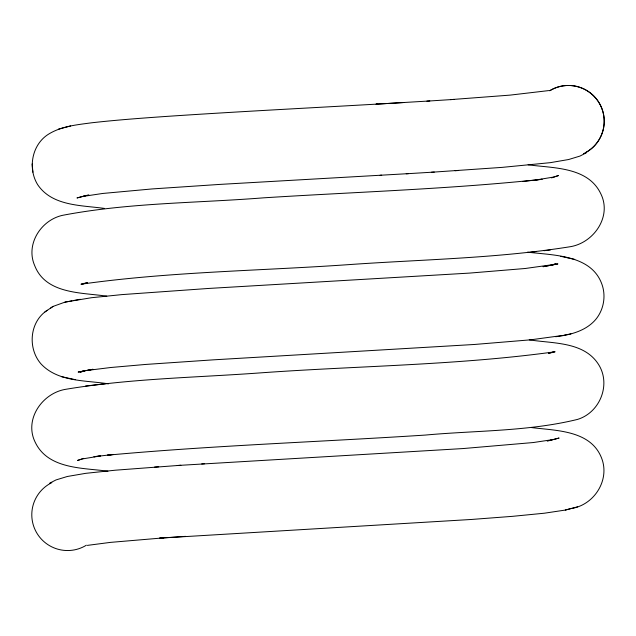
<?xml version="1.0" encoding="UTF-8"?>
<svg xmlns="http://www.w3.org/2000/svg" width="636" height="636" viewBox="0 0 636 636"><rect width="100%" height="100%" fill="white"/><g stroke="black" fill="none" stroke-linecap="round" stroke-linejoin="round"><path stroke-width="0.95" d="M104.479 208.433C81.527 205.166 52.255 206.342 37.675 184.686C27.443 168.143 31.975 143.975 49.107 133.83C61.859 126.143 77.083 124.767 91.544 122.804C115.831 120.053 140.222 118.272 164.597 116.539C244.439 111.133 324.368 107.261 404.25 102.515M47.287 310.273C29.487 321.76 27.428 348.401 41.038 363.943C58.099 382.188 85.765 380.177 108.486 383.858M50.642 308.094L52.979 306.449L64.999 302.124L91.465 297.72L121.786 294.619L208.743 288.442L469.694 273.083L525.193 268.495L557.923 263.924L543.017 266.691L549.798 265.45M44.902 311.95L52.979 306.449M49.64 483.209L56.008 479.934L67.313 476.491L85.677 473.343L115.283 470.203L180.855 465.266M586.305 152.823L579.929 156.09L568.624 159.525L550.267 162.665L502.122 167.379L431.343 172.261M571.359 508.49C594.398 505.016 610.417 479.56 601.386 457.578C590.327 430.175 556.126 430.699 531.569 427.575M83.825 283.346L82.147 284.117L87.466 282.646L80.963 284.228C170.162 271.604 260.609 270.872 350.38 264.512C423.449 259.409 497.098 258.351 569.53 246.824C593.356 243.405 612.214 216.812 600.829 193.829C587.974 166.688 553.36 168.262 528.134 164.811M552.231 352.63L553.908 351.867L548.59 353.33L555.093 351.764C456.902 365.366 357.353 365.787 258.582 373.014C194.513 377.617 129.879 378.627 66.414 389.192C42.58 392.627 23.77 419.267 35.195 442.227C48.098 469.336 82.696 467.738 107.913 471.197M84.278 370.542L80.16 372.243L85.16 370.764L78.141 372.068L93.039 369.293L86.258 370.55L110.863 367.497L145.628 364.444L213.108 359.857L474.4 344.474L530.607 339.831L562.423 335.49M551.778 265.435L555.904 263.741L550.895 265.212M83.642 458.365L77.592 460.432L82.322 458.946L100.361 455.964L93.929 456.712L113.462 454.47L107.42 455.177C213.163 445.486 319.359 441.933 425.301 435.072C475.99 430.429 527.848 431.574 577.52 419.41C599.907 412.605 611.22 384.637 598.627 364.595C584.039 341.405 553.026 343.671 529.279 339.839M551.555 177.897L558.472 175.552L553.733 177.039L535.687 180.028M555.641 336.73C570.19 334.934 585.756 331.11 595.693 319.503C603.302 310.376 605.877 297.616 602.562 286.224C593.006 254.639 554.242 255.441 527.562 252.15M88.802 194.831L76.964 197.963L82.728 196.46L102.754 193.455L152.187 188.932L219.953 184.4L408.511 173.636M547.254 441.146L559.1 438.029L553.336 439.532L533.302 442.537L462.984 448.563L177.301 465.496M185.577 536.355L159.549 538.143L471.363 519.469L512.529 516.337L544.4 513.204L565.317 510.064L571.398 508.442M58.353 129.188L70.62 125.944M83.189 196.293L85.995 195.562M550.061 440.414L551.937 439.929M565.317 510.064L577.583 506.828M64.999 302.124L72.019 300.828M73.522 300.526L80.303 299.27M563.917 335.18L570.937 333.892M548.677 90.598L510.128 95.114L450.455 99.637M87.386 545.386L110.465 542.381L163.683 537.865M105.473 383.739L85.558 386.02M522.585 181.514L542.126 179.288C449.596 189.115 356.486 191.937 263.662 197.828C197.232 203.067 129.879 202.685 64.252 215.008C41.817 218.784 25.154 243.771 34.67 265.546C45.76 294.237 81.535 292.449 106.776 296.161M530.464 252.261L536.514 251.57M543.947 250.727L550.379 249.988M377.585 104.066L375.995 104.169L429.825 100.957M380.113 175.305L381.695 175.194M154.58 467.062L158.714 466.784M201.707 463.938L204.633 463.739M426.899 101.148L454.009 99.407M455.114 170.734L458.667 170.512M406.237 173.779L434.269 172.07M61.334 376.615L75.239 379.668M560.825 256.34L567.535 257.795M567.821 257.898L574.729 259.401M32.142 163.937L32.905 172.197M86.385 545.195A35.775 35.775 0 0 1 36.252 532.054A35.775 35.775 0 0 1 51.842 482.629M549.909 90.63A35.783 35.767 0 0 1 600.01 104.423A35.783 35.767 0 0 1 583.49 153.681M549.671 90.773A35.775 35.775 0 0 1 599.358 103.263A35.775 35.775 0 0 1 585.605 152.616"/></g></svg>
